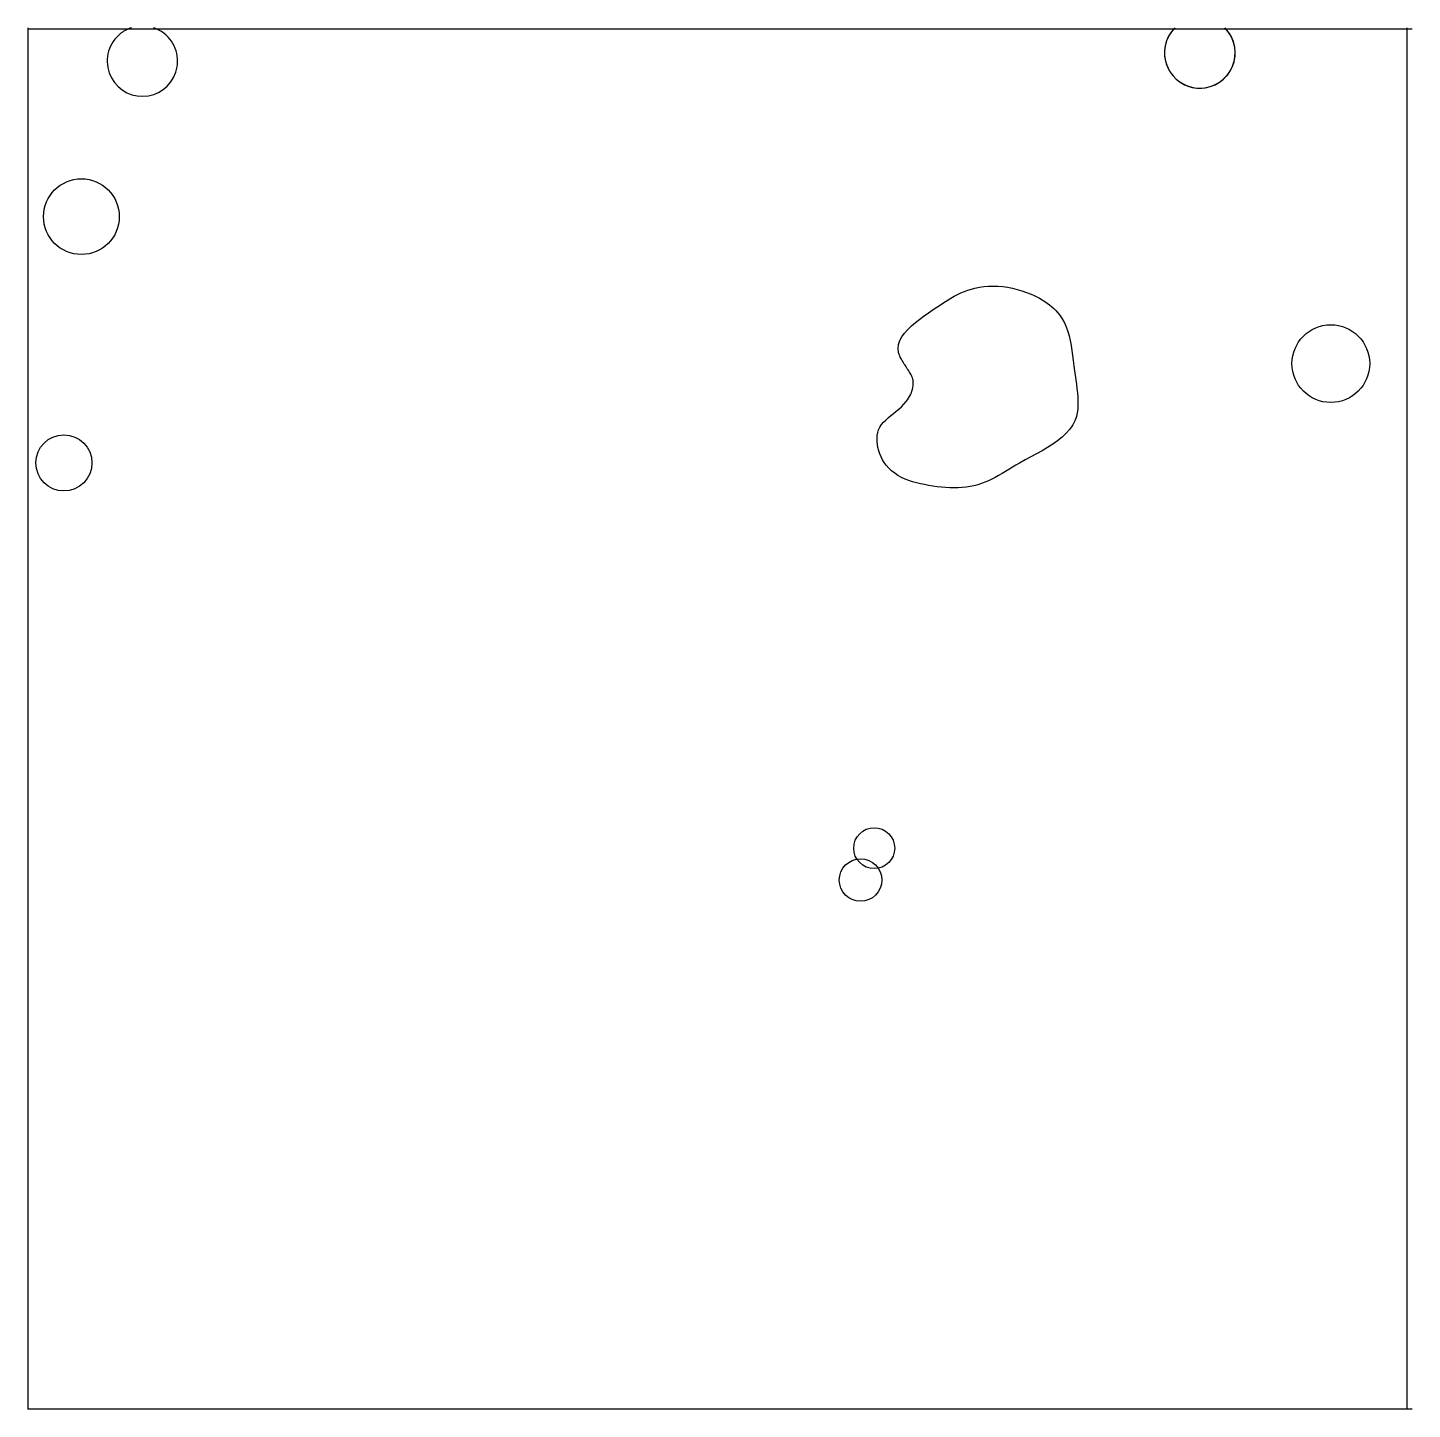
# Model space of a CAD drawing. Extents: x 6.066 to 7.053, y 2.549 to 3.534.
import ezdxf

# ---------------------------------------------------------------- set-up
doc = ezdxf.new("R2010")
doc.units = 0
doc.layers.add('LAYER1', color=7, linetype='CONTINUOUS')
doc.layers.add('LAYER12', color=5, linetype='CONTINUOUS')

msp = doc.modelspace()

# ---------------------------------------------------------------- linework, layer by layer
at = {"layer": 'LAYER1', "color": 7, "linetype": 'CONTINUOUS'}
msp.add_lwpolyline([(6.6867, 3.3027), (6.6864, 3.3056), (6.6867, 3.3084), (6.6876, 3.3111), (6.6891, 3.3138), (6.691, 3.3165), (6.6933, 3.319), (6.6959, 3.3216), (6.6988, 3.324), (6.7018, 3.3264), (6.705, 3.3288), (6.7081, 3.331), (6.7113, 3.3332), (6.7139, 3.3349), (6.7165, 3.3367), (6.719, 3.3383), (6.7214, 3.3398), (6.7239, 3.3413), (6.7263, 3.3427), (6.7287, 3.344), (6.7311, 3.3451), (6.7336, 3.3462), (6.736, 3.3471), (6.7386, 3.3479), (6.7411, 3.3486), (6.7443, 3.3493), (6.7475, 3.3497), (6.7508, 3.35), (6.7542, 3.35), (6.7576, 3.3499), (6.761, 3.3496), (6.7644, 3.3491), (6.7678, 3.3485), (6.7713, 3.3476), (6.7746, 3.3467), (6.778, 3.3455), (6.7813, 3.3442), (6.7833, 3.3433), (6.7852, 3.3423), (6.7872, 3.3413), (6.789, 3.3403), (6.7909, 3.3391), (6.7926, 3.3379), (6.7943, 3.3367), (6.7959, 3.3353), (6.7975, 3.334), (6.7989, 3.3325), (6.8003, 3.331), (6.8015, 3.3294), (6.8034, 3.3267), (6.8049, 3.3239), (6.8062, 3.3209), (6.8073, 3.3177), (6.8083, 3.3145), (6.809, 3.3111), (6.8097, 3.3076), (6.8102, 3.3041), (6.8107, 3.3005), (6.8112, 3.2969), (6.8116, 3.2932), (6.8121, 3.2895), (6.8126, 3.2864), (6.813, 3.2832), (6.8135, 3.2801), (6.8139, 3.277), (6.8142, 3.2739), (6.8145, 3.2709), (6.8146, 3.268), (6.8146, 3.2651), (6.8144, 3.2623), (6.814, 3.2596), (6.8135, 3.2569), (6.8126, 3.2545), (6.811, 3.2511), (6.8089, 3.248), (6.8063, 3.245), (6.8034, 3.2423), (6.8001, 3.2397), (6.7966, 3.2372), (6.7929, 3.2349), (6.789, 3.2326), (6.785, 3.2304), (6.781, 3.2282), (6.7769, 3.226), (6.773, 3.2238), (6.7704, 3.2223), (6.7679, 3.2208), (6.7654, 3.2193), (6.7629, 3.2178), (6.7605, 3.2164), (6.758, 3.215), (6.7556, 3.2136), (6.7532, 3.2124), (6.7507, 3.2112), (6.7482, 3.2101), (6.7457, 3.2092), (6.7432, 3.2083), (6.7404, 3.2076), (6.7377, 3.2071), (6.7348, 3.2066), (6.732, 3.2064), (6.7291, 3.2062), (6.7261, 3.2061), (6.7232, 3.2062), (6.7202, 3.2064), (6.7172, 3.2066), (6.7141, 3.2069), (6.7111, 3.2074), (6.7081, 3.2078), (6.7052, 3.2084), (6.7023, 3.209), (6.6995, 3.2096), (6.6967, 3.2104), (6.6939, 3.2113), (6.6913, 3.2124), (6.6887, 3.2136), (6.6862, 3.2149), (6.6839, 3.2165), (6.6817, 3.2182), (6.6797, 3.2202), (6.6778, 3.2224), (6.6765, 3.2243), (6.6753, 3.2262), (6.6743, 3.2283), (6.6734, 3.2304), (6.6726, 3.2326), (6.672, 3.2348), (6.6716, 3.237), (6.6713, 3.2392), (6.6713, 3.2414), (6.6715, 3.2435), (6.6718, 3.2455), (6.6724, 3.2474), (6.6734, 3.2494), (6.6746, 3.2512), (6.676, 3.2529), (6.6776, 3.2545), (6.6793, 3.2561), (6.6812, 3.2576), (6.6831, 3.2592), (6.685, 3.2607), (6.6869, 3.2623), (6.6888, 3.264), (6.6905, 3.2658), (6.6922, 3.2677), (6.693, 3.2689), (6.6938, 3.2701), (6.6945, 3.2713), (6.6952, 3.2725), (6.6958, 3.2738), (6.6962, 3.2751), (6.6966, 3.2764), (6.6969, 3.2777), (6.6971, 3.279), (6.6972, 3.2803), (6.6971, 3.2816), (6.697, 3.2828), (6.6968, 3.2837), (6.6965, 3.2846), (6.6962, 3.2854), (6.6958, 3.2862), (6.6954, 3.2871), (6.695, 3.2879), (6.6945, 3.2887), (6.694, 3.2895), (6.6935, 3.2903), (6.6929, 3.2911), (6.6924, 3.292), (6.6918, 3.2928), (6.6913, 3.2936), (6.6907, 3.2944), (6.6902, 3.2953), (6.6897, 3.2961), (6.6892, 3.2969), (6.6887, 3.2978), (6.6883, 3.2986), (6.6879, 3.2994), (6.6875, 3.3003), (6.6872, 3.3011), (6.6869, 3.3019), (6.6867, 3.3027)], dxfattribs=at)
for centre, radius in [((6.104, 3.3995), 0.027), ((6.9949, 3.2947), 0.0277), ((6.0915, 3.2239), 0.02), ((6.6693, 2.9492), 0.0146), ((6.6596, 2.9265), 0.0152)]:
    msp.add_circle(centre, radius, dxfattribs=at)
for centre, radius, start, end in [((6.1475, 3.5104), 0.0251, 127.8114, -89.1776), ((6.1475, 3.5104), 0.0251, 108.3399, 127.8121), ((6.1475, 3.5104), 0.0251, -89.1777, 52.1879), ((6.1475, 3.5104), 0.0251, 52.1878, 71.6594), ((6.9015, 3.5163), 0.0252, 134.8987, 45.1002), ((6.9015, 3.5163), 0.0252, 146.6415, -94.8869), ((6.9015, 3.5163), 0.0252, 134.8987, 146.6408), ((6.9015, 3.5163), 0.0252, -94.8869, 33.358), ((6.9015, 3.5163), 0.0252, 33.3585, 45.1002)]:
    msp.add_arc(centre, radius, start, end, dxfattribs=at)
at = {"layer": 'LAYER12', "color": 5, "linetype": 'CONTINUOUS'}
for points in [[(6.0657, 3.5341), (6.0657, 3.5301)], [(7.049, 3.5331), (6.0657, 3.5331)], [(6.0657, 3.5301), (6.0657, 2.5511)], [(7.053, 3.5331), (7.049, 3.5331)], [(7.0493, 3.5301), (7.0493, 3.5341)], [(7.0493, 2.5511), (7.0493, 3.5301)], [(6.0657, 2.5511), (6.0657, 2.5491)], [(6.0657, 2.5494), (6.0657, 2.5494)], [(6.0657, 2.5494), (7.053, 2.5494)], [(7.0493, 2.5491), (7.0493, 2.5511)]]:
    msp.add_lwpolyline(points, dxfattribs=at)

doc.saveas('drawing.dxf')
